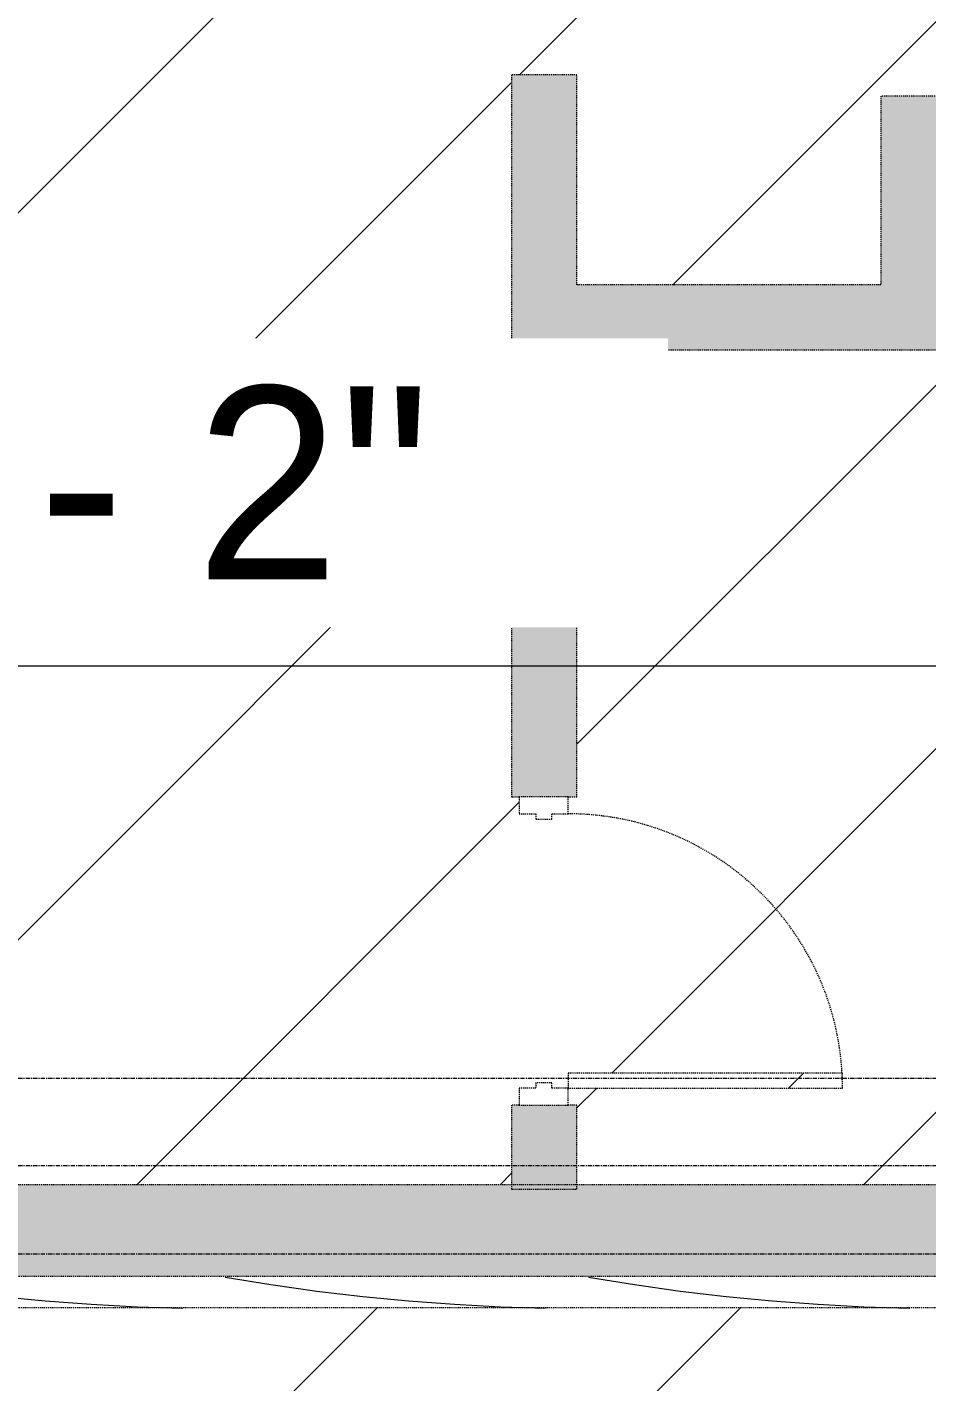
# Model space of a CAD drawing. Header units: inches. Extents: x -4124 to 1943, y 10204 to 12096.
# Drawn here: x -3205 to -3100, y 10785.5 to 10943.6 of the extents above; entities that cross this region are included whole.
import ezdxf

# ---------------------------------------------------------------- set-up
doc = ezdxf.new("R2010")
doc.units = ezdxf.units.IN
doc.header["$MEASUREMENT"] = 0
doc.linetypes.add('Demolished', pattern=[0.1875, 0.125, -0.0625])
doc.linetypes.add('Grid Line 1_2_', pattern=[0.875, 0.5, -0.125, 0.125, -0.125])
for name, color, linetype, lineweight in [('A-ANNO-DIMS', 211, 'Continuous', 9), ('A-ANNO-DIMS-240', 211, 'Continuous', 9), ('A-DOOR', 31, 'Continuous', 9), ('A-DOOR-FRAM', 31, 'Continuous', 13), ('A-FLOR-PATT', 8, 'Demolished', 9), ('A-ROOF', 132, 'Demolished', 9), ('A-ROOF-PATT', 132, 'Demolished', 9), ('A-WALL', 113, 'Continuous', 9), ('S-GRID', 1, 'Continuous', 9)]:
    doc.layers.add(name, color=color, linetype=linetype, lineweight=lineweight)
doc.styles.add('Century Gothic_1', font='ufonts.com_century-gothic.ttf', dxfattribs={"height": 22.5})
doc.dimstyles.new('OD__1__Tol__', dxfattribs={"dimscale": 12, "dimtxt": 23.493786, "dimasz": 2.5, "dimexe": 1.875, "dimexo": 1.25, "dimgap": 0.3125, "dimtad": 1, "dimdec": 0, "dimzin": 3, "dimdsep": 46, "dimlunit": 4, "dimtxsty": 'Century Gothic_1', "dimblk1": 'OBLIQUE', "dimblk2": 'OBLIQUE', "dimsah": 1, "dimcen": 0.09, "dimdle": 1.875, "dimazin": 0, "dimtfac": 1, "dimtdec": 4, "dimtix": 1, "dimtmove": 0, "dimatfit": 3, "dimfxl": 1, "dimtvp": 1, "dimtfill": 1, "dimfrac": 2, "dimtolj": 1, "dimtzin": 0, "dimarcsym": 2})
pattern_1 = [(135, (10835.77, 3144.89), (-21.2132, -21.2132), [])]

# ---------------------------------------------------------------- blocks, each defined once
blk = doc.blocks.new('Door-Passage-Single-Flush - 32_ x 84_-1396079-DEMO PLAN - 1ST FLOOR')
at = {"layer": 'A-DOOR', "linetype": 'Demolished'}
h = blk.add_hatch(dxfattribs=at)
h.set_pattern_fill('FP_17', color=20, style=0, pattern_type=2)
h.set_pattern_definition(pattern_1)
h.paths.add_polyline_path([(16, 35.0625), (14.25, 35.0625), (14.25, 3.0625), (16, 3.0625), (16, 24.1535)], flags=0)
h = blk.add_hatch(dxfattribs=at)
h.set_pattern_fill('FP_17', color=20, style=0, pattern_type=2)
h.set_pattern_definition(pattern_1)
h.paths.add_polyline_path([(18, 3.0625), (16, 3.0625), (16, 1.125), (15.375, 1.125), (15.375, -0.75), (16, -0.75), (16, -2.6875), (18, -2.6875)], flags=0)
h.paths.add_polyline_path([(-15.375, 1.125), (-16, 1.125), (-16, 3.0625), (-18, 3.0625), (-18, -2.6875), (-16, -2.6875), (-16, -0.75), (-15.375, -0.75)], flags=0)
at = {"layer": 'A-DOOR', "color": 1, "linetype": 'Demolished', "lineweight": 15}
for p, q in [((16, 35.0625), (14.25, 35.0625)), ((14.25, 35.0625), (14.25, 3.0625)), ((16, 3.0625), (16, 35.0625)), ((14.25, 3.0625), (16, 3.0625))]:
    blk.add_line(p, q, dxfattribs=at)
at = {"layer": 'A-DOOR', "color": 10, "linetype": 'Demolished'}
blk.add_arc((16, 3.0625), 32, 90, 180, dxfattribs=at)
at = {"layer": 'A-DOOR-FRAM', "color": 1, "linetype": 'Demolished', "lineweight": 15}
for p, q in [((-16, 3.0625), (-18, 3.0625)), ((-18, 3.0625), (-18, -2.6875)), ((-16, 1.125), (-16, 3.0625)), ((16, 3.0625), (16, 1.125)), ((18, 3.0625), (16, 3.0625)), ((18, -2.6875), (18, 3.0625)), ((-15.375, 1.125), (-16, 1.125)), ((-15.375, -0.75), (-15.375, 1.125)), ((16, 1.125), (15.375, 1.125)), ((15.375, 1.125), (15.375, -0.75)), ((-16, -2.6875), (-16, -0.75)), ((-16, -0.75), (-15.375, -0.75)), ((15.375, -0.75), (16, -0.75)), ((16, -0.75), (16, -2.6875)), ((-18, -2.6875), (-16, -2.6875)), ((16, -2.6875), (18, -2.6875))]:
    blk.add_line(p, q, dxfattribs=at)
blk = doc.blocks.new('FP_14-DEMO PLAN - 1ST FLOOR')
at = {"layer": 'A-ROOF', "color": 10}
blk.add_line((-3667.45, 10794.15), (-3042.95, 10794.15), dxfattribs=at)
at = {"layer": 'A-ROOF-PATT', "color": 20, "linetype": 'Continuous'}
for p, q in [((-3181.9, 10797.71), (-3176.54, 10796.84)), ((-3139.47, 10797.71), (-3134.12, 10796.84)), ((-3176.54, 10796.84), (-3171.19, 10796.08)), ((-3171.19, 10796.08), (-3165.83, 10795.45)), ((-3134.12, 10796.84), (-3128.76, 10796.08)), ((-3128.76, 10796.08), (-3123.4, 10795.45)), ((-3208.25, 10795.45), (-3202.9, 10794.93)), ((-3202.9, 10794.93), (-3197.54, 10794.53)), ((-3197.54, 10794.53), (-3192.18, 10794.25)), ((-3192.18, 10794.25), (-3186.83, 10794.08)), ((-3165.83, 10795.45), (-3160.47, 10794.93)), ((-3160.47, 10794.93), (-3155.11, 10794.53)), ((-3155.11, 10794.53), (-3149.76, 10794.25)), ((-3149.76, 10794.25), (-3144.4, 10794.08)), ((-3123.4, 10795.45), (-3118.04, 10794.93)), ((-3118.04, 10794.93), (-3112.69, 10794.53)), ((-3112.69, 10794.53), (-3107.33, 10794.25)), ((-3107.33, 10794.25), (-3101.97, 10794.08))]:
    blk.add_line(p, q, dxfattribs=at)
blk = doc.blocks.new('DIMBLOCK3-DEMO PLAN - 1ST FLOOR')
at = {"layer": 'A-ANNO-DIMS-240'}
for p, q in [((-3366.35, 10839.12), (-3366.35, 10891.56)), ((-3039.95, 10875.28), (-3039.95, 10846.56)), ((-3039.95, 10869.06), (-3039.95, 10875.28)), ((-3388.85, 10869.06), (-3017.45, 10869.06)), ((-3366.35, 10869.06), (-3366.35, 10839.12))]:
    blk.add_line(p, q, dxfattribs=at)
at = {"layer": 'A-ANNO-DIMS-240', "lineweight": 50}
for p, q in [((-3366.35, 10869.06), (-3351.35, 10884.06)), ((-3039.95, 10869.06), (-3024.95, 10884.06)), ((-3366.35, 10869.06), (-3381.35, 10854.06)), ((-3039.95, 10869.06), (-3054.95, 10854.06))]:
    blk.add_line(p, q, dxfattribs=at)
at = {"layer": 'A-ANNO-DIMS-240', "color": 0, "insert": (-3251.26, 10901.65), "char_height": 22.5, "width": 115.4552, "attachment_point": 1, "line_spacing_factor": 0.984502, "style": 'Century Gothic_1', "bg_fill": 3, "box_fill_scale": 1.25, "bg_fill_color": 256, "bg_fill_true_color": 13158600, "bg_fill_transparency": 0}
blk.add_mtext('27\' - 2"', dxfattribs=at)
blk = doc.blocks.new('_Oblique')
at = {"color": 0, "linetype": 'ByBlock', "lineweight": -2}
blk.add_line((-0.5, -0.5), (0.5, 0.5), dxfattribs=at)

msp = doc.modelspace()

# ---------------------------------------------------------------- hatches: boundary and pattern name
at = {"layer": 'A-FLOR-PATT'}
h = msp.add_hatch(dxfattribs=at)
h.set_pattern_fill('FP_24', color=20, style=0, pattern_type=2)
h.set_pattern_definition([(45, (0, 0), (-21.2132, 21.2132), [])])
h.paths.add_polyline_path([(-3208.94, 10614.8), (-3208.94, 10638.8), (-3208.83, 10638.8), (-3208.83, 10639.02), (-3042.95, 10639.02), (-3042.95, 10647.21), (-3077.2, 10647.21), (-3077.2, 10648.96), (-3042.95, 10648.96), (-3042.95, 10794.17), (-3667.45, 10794.17), (-3667.45, 10835.86), (-3700.34, 10835.86), (-3852.8, 11018.55), (-3852.8, 11187.87), (-3846.8, 11187.87), (-3846.8, 11020.72), (-3697.54, 10841.86), (-3667.45, 10841.86), (-3667.45, 11278.12), (-3656.38, 11278.12), (-3656.32, 11278.26), (-3656.38, 11282.94), (-3656.46, 11283.12), (-3656.79, 11283.26), (-3658.2, 11283.26), (-3658.2, 11283.54), (-3654.2, 11283.54), (-3654.2, 11283.26), (-3655.62, 11283.26), (-3655.96, 11283.09), (-3656.09, 11282.79), (-3656.03, 11278.12), (-3428.38, 11278.12), (-3428.32, 11278.26), (-3428.38, 11282.94), (-3428.46, 11283.12), (-3428.79, 11283.26), (-3430.2, 11283.26), (-3430.2, 11283.54), (-3426.2, 11283.54), (-3426.2, 11283.26), (-3427.62, 11283.26), (-3427.96, 11283.09), (-3428.09, 11282.79), (-3428.03, 11278.12), (-3222.38, 11278.12), (-3222.32, 11278.26), (-3222.38, 11282.94), (-3222.46, 11283.12), (-3222.79, 11283.26), (-3224.2, 11283.26), (-3224.2, 11283.54), (-3220.2, 11283.54), (-3220.2, 11283.26), (-3221.62, 11283.26), (-3221.96, 11283.09), (-3222.09, 11282.79), (-3222.03, 11278.12), (-3218.45, 11278.12), (-3218.45, 11409.52), (-3219.2, 11409.52), (-3219.2, 11411.52), (-3217.27, 11411.52), (-3217.27, 11412.15), (-3215.39, 11412.15), (-3215.39, 11411.52), (-3213.45, 11411.52), (-3213.45, 11409.52), (-3212.45, 11409.52), (-3212.45, 11278.12), (-3042.95, 11278.12), (-3042.95, 11458.77), (-3044.7, 11458.64), (-3044.7, 11458.77), (-3212.45, 11458.77), (-3212.45, 11446.52), (-3770.47, 11446.52), (-3846.8, 11384.86), (-3846.8, 11331.87), (-3852.8, 11331.87), (-3852.8, 11380.02), (-3949.26, 11302.1), (-4093.77, 11315.1), (-3553.79, 10638.4), (-3295.78, 10638.4), (-3212.45, 10615.76)], flags=0)
h.paths.add_polyline_path([(-3209.68, 10808.49), (-3148.45, 10808.49), (-3148.45, 10817.77), (-3147.58, 10817.77), (-3147.58, 10819.77), (-3145.64, 10819.77), (-3145.64, 10820.4), (-3143.77, 10820.4), (-3143.77, 10819.77), (-3141.83, 10819.77), (-3141.83, 10817.77), (-3140.83, 10817.77), (-3140.83, 10808.49), (-3042.95, 10808.49), (-3042.95, 10927.9), (-3097.7, 10927.9), (-3097.7, 10905.9), (-3140.83, 10905.9), (-3140.83, 10853.77), (-3141.83, 10853.77), (-3141.83, 10851.77), (-3143.77, 10851.77), (-3143.77, 10851.15), (-3145.64, 10851.15), (-3145.64, 10851.77), (-3147.58, 10851.77), (-3147.58, 10853.77), (-3148.45, 10853.77), (-3148.45, 10938.02), (-3140.83, 10938.02), (-3140.83, 10913.52), (-3105.33, 10913.52), (-3105.22, 10935.52), (-3042.95, 10935.52), (-3042.95, 11263.8), (-3661.45, 11263.8), (-3661.45, 11064.77), (-3538.45, 11064.77), (-3538.45, 11044.96), (-3539.45, 11044.96), (-3539.45, 11042.96), (-3541.39, 11042.96), (-3541.39, 11042.33), (-3543.27, 11042.33), (-3543.27, 11042.96), (-3545.2, 11042.96), (-3545.2, 11044.96), (-3546.08, 11044.96), (-3546.08, 11057.15), (-3661.45, 11057.15), (-3661.45, 10808.49), (-3546.08, 10808.49), (-3546.08, 11004.96), (-3545.2, 11004.96), (-3545.2, 11006.96), (-3543.27, 11006.96), (-3543.27, 11007.58), (-3541.39, 11007.58), (-3541.39, 11006.96), (-3539.45, 11006.96), (-3539.45, 11004.96), (-3538.45, 11004.96), (-3538.45, 10808.49), (-3212.45, 10808.49)], flags=0)
h.paths.add_polyline_path([(-3120.74, 10819.77), (-3141.83, 10819.77), (-3141.83, 10821.52), (-3109.83, 10821.52), (-3109.83, 10819.77)], flags=0)
h.paths.add_polyline_path([(-3514.68, 11006.96), (-3539.45, 11006.96), (-3539.45, 11008.71), (-3503.45, 11008.71), (-3503.45, 11006.96)], flags=0)
h.paths.add_polyline_path([(-3844.45, 11185.59), (-3845.1, 11185.59), (-3845.1, 11186.59), (-3842.38, 11186.59), (-3842.38, 11185.59), (-3844.38, 11185.59)], flags=0)
h.paths.add_polyline_path([(-3846.45, 11186.87), (-3846.39, 11332.87), (-3844.45, 11332.87), (-3844.51, 11186.87), (-3846.39, 11186.87)], flags=0)
h.paths.add_polyline_path([(-3844.45, 11333.16), (-3845.1, 11333.16), (-3845.1, 11334.16), (-3842.38, 11334.16), (-3842.38, 11333.16), (-3844.38, 11333.16)], flags=0)
h.paths.add_polyline_path([(-3177.45, 11411.52), (-3213.45, 11411.52), (-3213.45, 11413.27), (-3177.45, 11413.27)], flags=0)
at = {"layer": 'A-ROOF', "linetype": 'Continuous'}
msp.add_hatch(color=8, dxfattribs=at).paths.add_polyline_path([(-3648.78, 10797.82), (-3036.46, 10797.82), (-3036.78, 10798.58), (-3037.02, 10800.4), (-3036.78, 10802.21), (-3036.08, 10803.9), (-3034.97, 10805.35), (-3033.83, 10806.33), (-3033.83, 10808.49), (-3667.45, 10808.49), (-3667.45, 10797.82)], flags=0)
at = {"layer": 'A-WALL'}
h = msp.add_hatch(color=8, dxfattribs=at)
h.paths.add_polyline_path([(-3147.58, 10808.49), (-3140.83, 10808.49), (-3140.83, 10817.77), (-3148.45, 10817.77), (-3148.45, 10808.49)], flags=0)
h.paths.add_polyline_path([(-3148.45, 10853.77), (-3140.83, 10853.77), (-3140.83, 10938.02), (-3148.45, 10938.02), (-3148.45, 10854.23)], flags=0)
for points in [[(-3097.7, 10905.9), (-3097.7, 10935.52), (-3105.33, 10935.52), (-3105.33, 10905.9), (-3099, 10905.9)], [(-3120.74, 10905.9), (-3105.33, 10905.9), (-3105.33, 10913.52), (-3140.83, 10913.52), (-3140.83, 10905.9)]]:
    msp.add_hatch(color=8, dxfattribs=at).paths.add_polyline_path(points, flags=0)

# ---------------------------------------------------------------- linework, layer by layer
at = {"layer": 'A-ROOF', "color": 1, "lineweight": 15}
for p, q in [((-3033.83, 10808.49), (-3667.45, 10808.49)), ((-3667.45, 10797.82), (-3036.46, 10797.82))]:
    msp.add_line(p, q, dxfattribs=at)
at = {"layer": 'A-WALL', "color": 1, "linetype": 'Demolished', "lineweight": 15}
for p, q in [((-3140.83, 10938.02), (-3148.45, 10938.02)), ((-3148.45, 10938.02), (-3148.45, 10853.77)), ((-3140.83, 10913.52), (-3140.83, 10938.02)), ((-3042.33, 10935.52), (-3105.33, 10935.52)), ((-3105.33, 10935.52), (-3105.33, 10913.52)), ((-3105.33, 10913.52), (-3140.83, 10913.52)), ((-3140.83, 10905.9), (-3097.7, 10905.9)), ((-3140.83, 10853.77), (-3140.83, 10905.9)), ((-3148.45, 10853.77), (-3147.58, 10853.77)), ((-3141.83, 10853.77), (-3140.83, 10853.77)), ((-3147.58, 10817.77), (-3148.45, 10817.77)), ((-3148.45, 10817.77), (-3148.45, 10807.98)), ((-3140.83, 10817.77), (-3141.83, 10817.77)), ((-3140.83, 10807.98), (-3140.83, 10817.77)), ((-3148.45, 10807.98), (-3140.83, 10807.98))]:
    msp.add_line(p, q, dxfattribs=at)
at = {"layer": 'S-GRID', "linetype": 'Grid Line 1_2_'}
for p, q in [((-1362.8, 10820.89), (-3914.18, 10820.89)), ((-1362.8, 10810.7), (-3796.51, 10810.7)), ((-1362.8, 10800.4), (-3914.18, 10800.4))]:
    msp.add_line(p, q, dxfattribs=at)

# ---------------------------------------------------------------- block references
at = {"layer": 'A-DOOR', "color": 10, "linetype": 'Demolished', "rotation": 270}
msp.add_blockref('Door-Passage-Single-Flush - 32_ x 84_-1396079-DEMO PLAN - 1ST FLOOR', (-3144.89, 10835.77), dxfattribs=at)
at = {"layer": 'A-ROOF', "color": 10}
msp.add_blockref('FP_14-DEMO PLAN - 1ST FLOOR', (0, 0), dxfattribs=at)

# ---------------------------------------------------------------- next in the draw order: dimensions: what is measured, and where the dimension line sits
at = {"layer": 'A-ANNO-DIMS'}
dim = msp.add_linear_dim(base=(-3039.95, 10869.06), p1=(-3366.35, 10824.12), p2=(-3039.95, 10890.28), dimstyle='OD__1__Tol__', override={"dimpost": '<>', "dimfxl": 333.035141}, dxfattribs=at)
dim.commit()
dim.dimension.update_dxf_attribs({"geometry": 'DIMBLOCK3-DEMO PLAN - 1ST FLOOR', "text_midpoint": (-3203.15, 10884.63)})

doc.saveas('drawing.dxf')
